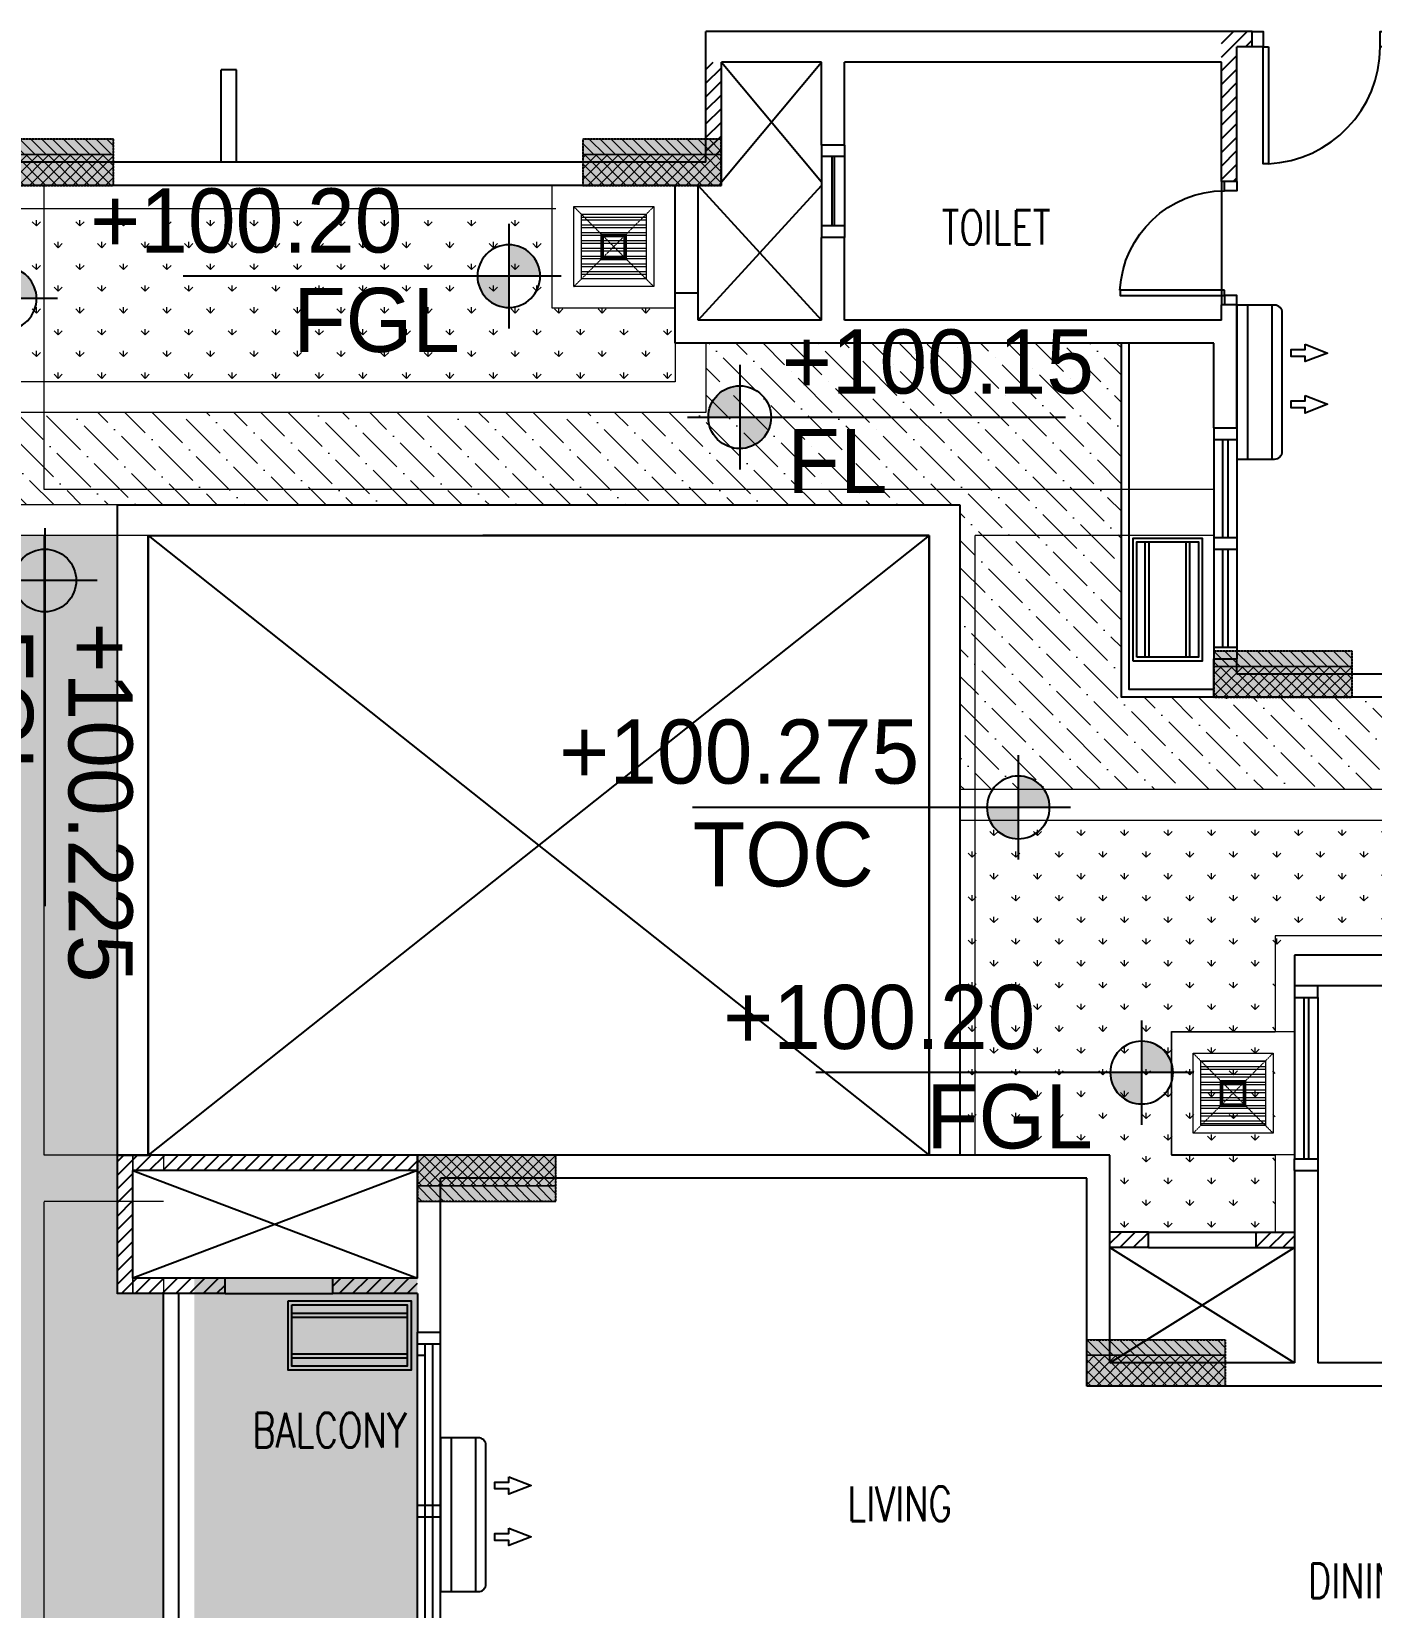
# Model space of a CAD drawing. Header units: millimetres. Extents: x 7964926 to 16080295, y -6277184 to -2986664.
# Drawn here: x 7993103 to 8001811, y -3108648 to -3098410 of the extents above; entities that cross this region are included whole.
import ezdxf

# ---------------------------------------------------------------- set-up
doc = ezdxf.new("R2010")
doc.units = ezdxf.units.MM
doc.header["$LTSCALE"] = 2000
doc.header["$MEASUREMENT"] = 0
for name, pattern in [('( Hidden )', [0.375, 0.25, -0.125]), ('1', [0, 0, 0]), ('DASHED2', [0.375, 0.25, -0.125]), ('HIDDEN', [0.375, 0.25, -0.125])]:
    doc.linetypes.add(name, pattern=pattern)
for name, color, linetype in [('a-ac ledge', 8, 'Continuous'), ('a-AC units', 7, 'Continuous'), ('a-col', 8, 'DASHED2'), ('a-cutout', 8, 'Continuous'), ('a-door', 8, 'Continuous'), ('a-ele 1', 8, 'Continuous'), ('a-hat col', 252, 'Continuous'), ('a-hatch wall', 8, 'Continuous'), ('a-railing', 2, 'Continuous'), ('a-text m', 8, 'Continuous'), ('a-tile drop', 1, 'Continuous'), ('a-wall', 8, 'Continuous'), ('a-window', 8, 'Continuous'), ('L-FL', 7, 'Continuous')]:
    doc.layers.add(name, color=color, linetype=linetype)
for name, color, linetype, lineweight in [('Building block', 7, 'Continuous', 9), ('L - paving', 9, 'Continuous', 5), ('L-CHAMBERS', 50, 'Continuous', 5), ('L-CORECUT', 4, 'Continuous', 5), ('L-ELE 1', 24, 'Continuous', 20), ('L-ELE 2', 30, 'Continuous', 15), ('L-Paver 400x400', 250, '1', 13), ('L-SHRUBS', 96, 'Continuous', 18), ('STR-Balcony', 250, 'Continuous', 15), ('STR-Column', 250, 'Continuous', 15), ('STR-Column Hatch', 250, 'Continuous', 15), ('STR-Podium Beam', 8, 'Continuous', 15), ('STR-RCC Up Stand', 250, 'Continuous', 15)]:
    doc.layers.add(name, color=color, linetype=linetype, lineweight=lineweight)
doc.styles.add('a-100 txt m', font='romans.shx', dxfattribs={"width": 0.75, "height": 300})
doc.styles.add('Century Gothic', font='GOTHIC.TTF')
doc.styles.get("Standard").update_dxf_attribs({"font": 'romans.shx', "width": 0.75})
pattern_1 = [(45, (1286095.437, 166168.526), (-44.1941738, 44.1941738), [])]
pattern_2 = [(0, (5509213.427, -3743671.92), (12.5, 25), [0, -25])]
pattern_3 = [(315, (7496047.237, -587925.35), (35.3553391, 35.3553391), []), (45, (7496047.237, -587925.35), (-35.3553391, 35.3553391), [])]
pattern_4 = [(315, (7499747.237, -587925.35), (35.3553391, 35.3553391), []), (45, (7499747.237, -587925.35), (-35.3553391, 35.3553391), [])]
pattern_5 = [(315, (7498772.237, -594425.35), (35.3553391, 35.3553391), []), (45, (7498772.237, -594425.35), (-35.3553391, 35.3553391), [])]
pattern_6 = [(315, (7503122.237, -595725.35), (35.3553391, 35.3553391), []), (45, (7503122.237, -595725.35), (-35.3553391, 35.3553391), [])]
pattern_7 = [(315, (7503947.237, -591250.35), (35.3553391, 35.3553391), []), (45, (7503947.237, -591250.35), (-35.3553391, 35.3553391), [])]
pattern_8 = [(315, (7604177.187, -601737.335), (35.3553391, 35.3553391), [])]
pattern_9 = [(315, (7612077.187, -605062.335), (35.3553391, 35.3553391), [])]
pattern_10 = [(315, (7607877.267, -601737.335), (35.3553391, 35.3553391), [])]
pattern_11 = [(315, (7606902.187, -608537.335), (35.3553391, 35.3553391), [])]
pattern_12 = [(315, (7611252.187, -609537.335), (35.3553391, 35.3553391), [])]

# ---------------------------------------------------------------- blocks, each defined once
blk = doc.blocks.new('basement - column')
at = {"layer": 'a-hat col'}
h = blk.add_hatch(color=256, dxfattribs=at)
h.dxf.hatch_style = 1
h.paths.add_polyline_path([(5550, -13049), (4800, -13049), (4800, -13349), (5550, -13349)])
h = blk.add_hatch(color=256, dxfattribs=at)
h.dxf.hatch_style = 1
h.paths.add_polyline_path([(9500, -13049), (8600, -13049), (8600, -13349), (9500, -13349)])
h = blk.add_hatch(color=256, dxfattribs=at)
h.dxf.hatch_style = 1
h.paths.add_polyline_path([(13600, -16374), (12700, -16374), (12700, -16674), (13600, -16674)])
h = blk.add_hatch(color=256, dxfattribs=at)
h.dxf.hatch_style = 1
h.paths.add_polyline_path([(8425, -19649), (7525, -19649), (7525, -19949), (8425, -19949)])
h = blk.add_hatch(color=256, dxfattribs=at)
h.dxf.hatch_style = 1
h.paths.add_polyline_path([(11875, -20849), (12775, -20849), (12775, -21149), (11875, -21149)])
at = {"layer": 'a-col', "linetype": 'DASHED2', "ltscale": 0.001}
for points in [[(4800, -13049), (4800, -13349), (5550, -13349), (5550, -13049)], [(8600, -13049), (8600, -13349), (9500, -13349), (9500, -13049)], [(12700, -16374), (12700, -16674), (13600, -16674), (13600, -16374)], [(7525, -19649), (7525, -19949), (8425, -19949), (8425, -19649)], [(11875, -20849), (12775, -20849), (12775, -21149), (11875, -21149)]]:
    blk.add_lwpolyline(points, close=True, dxfattribs=at)
blk = doc.blocks.new('finish lvl')
h = blk.add_hatch(color=256)
edge = h.paths.add_edge_path()
edge.add_ellipse((0.0378, 0.003), major_axis=(-0.0305, 0.0305), ratio=1, start_angle=-45, end_angle=45)
edge.add_line((-0.0053, 0.003), (0.0378, 0.003))
edge.add_line((0.0378, 0.003), (0.0378, 0.0461))
edge = h.paths.add_edge_path()
edge.add_ellipse((0.0378, 0.003), major_axis=(-0.0305, 0.0305), ratio=1, start_angle=135, end_angle=225)
edge.add_line((0.0809, 0.003), (0.0378, 0.003))
edge.add_line((0.0378, 0.003), (0.0378, -0.0401))
for p, q in [((0.0378, 0.0748), (0.0378, -0.0688)), ((-0.034, 0.003), (0.4857, 0.003))]:
    blk.add_line(p, q)
blk.add_ellipse((0.0378, 0.003), major_axis=(-0.0305, 0.0305), ratio=1, start_param=1.570796326794534, end_param=7.85398163397412)
at = {"layer": 'L-FL'}
for tag, p in [('%%P0.00', (0.1256, 0.0357)), ('FIN.LVL.', (0.1075, -0.103))]:
    blk.add_attdef(tag, p, '', height=0.08, dxfattribs=at)
blk = doc.blocks.new('*U161')
blk.add_line((70, 0), (70, 0))
blk.add_lwpolyline([(795, 100), (795, 859), (830, 859), (830, 100)], close=True)
for points in [[(0, 100), (70, 100), (70, 0), (0, 0)], [(900, 0), (830, 0), (830, 100), (900, 100)]]:
    blk.add_lwpolyline(points)
blk.add_arc((830, 100), 760, 92.6396, 180)
blk = doc.blocks.new('*U160')
for points in [[(0, 80), (60, 80), (60, 0), (0, 0)], [(800, 80), (740, 80), (740, 0), (800, 0)]]:
    blk.add_lwpolyline(points)
blk.add_lwpolyline([(95, 0), (95, -679), (60, -679), (60, 0)], close=True)
blk.add_arc((57, 2), 683, 273.153, 359.7973)
blk = doc.blocks.new('sd2400')
for p, q in [((0, 150), (2400, 150)), ((75, 150), (75, 0)), ((1200, 150), (1200, 0)), ((1275, 150), (1275, 0)), ((2250, 150), (2250, 100)), ((2325, 150), (2325, 0)), ((0, 0), (2400, 0)), ((75, 100), (2325, 100)), ((75, 50), (2325, 50)), ((150, 100), (150, 0))]:
    blk.add_line(p, q)
blk = doc.blocks.new('AC ODU')
at = {"color": 8}
for p, q in [((420369, 284087), (421119, 284087)), ((420369, 284062), (421119, 284062)), ((420369, 283822), (421119, 283822)), ((420369, 283797), (421119, 283797))]:
    blk.add_line(p, q, dxfattribs=at)
for points in [[(420344, 284167), (421144, 284167), (421144, 283717), (420344, 283717)], [(420369, 284142), (421119, 284142), (421119, 283742), (420369, 283742)]]:
    blk.add_lwpolyline(points, close=True, dxfattribs=at)
blk = doc.blocks.new('AC IDU')
at = {"color": 8}
for p, q in [((419493, 283872), (419493, 284872)), ((419651, 283872), (419651, 284872))]:
    blk.add_line(p, q, dxfattribs=at)
blk.add_lwpolyline([(419423, 284872), (419668, 284872, -0.414214), (419718, 284822), (419718, 283922, -0.414214), (419668, 283872), (419423, 283872)], format="xyb", close=True, dxfattribs=at)
at = {"color": 252}
for points in [[(419867, 284460), (420012, 284516), (419867, 284573), (419867, 284539), (419776, 284539), (419776, 284494), (419867, 284494)], [(419867, 284126), (420012, 284183), (419867, 284239), (419867, 284205), (419776, 284205), (419776, 284160), (419867, 284160)]]:
    blk.add_lwpolyline(points, close=True, dxfattribs=at)
blk = doc.blocks.new('block 1')
at = {"layer": 'a-hatch wall'}
h = blk.add_hatch(dxfattribs=at)
h.set_pattern_fill('ANSI31', color=256, scale=500)
h.set_pattern_definition(pattern_1)
h.paths.add_polyline_path([(8078519, -2861855), (8078619, -2861855), (8078619, -2861755), (8078419, -2861755), (8078419, -2862730), (8078519, -2862730)])
h = blk.add_hatch(dxfattribs=at)
h.set_pattern_fill('ANSI31', color=256, scale=500)
h.set_pattern_definition(pattern_1)
h.paths.add_polyline_path([(8075169, -2861955), (8075069, -2861955), (8075069, -2862555), (8075169, -2862555)])
h = blk.add_hatch(dxfattribs=at)
h.set_pattern_fill('ANSI31', color=256, scale=500)
h.set_pattern_definition(pattern_1)
h.paths.add_polyline_path([(8071944, -2869855), (8071344, -2869855), (8071344, -2869155), (8073194, -2869155), (8073194, -2869055), (8071244, -2869055), (8071244, -2869955), (8071944, -2869955)])
h = blk.add_hatch(dxfattribs=at)
h.set_pattern_fill('ANSI31', color=256, scale=500)
h.set_pattern_definition(pattern_1)
h.paths.add_polyline_path([(8077944, -2869555), (8077694, -2869555), (8077694, -2869655), (8077944, -2869655)])
h.paths.add_polyline_path([(8078894, -2869555), (8078644, -2869555), (8078644, -2869655), (8078894, -2869655)])
h = blk.add_hatch(dxfattribs=at)
h.set_pattern_fill('ANSI31', color=256, scale=500)
h.set_pattern_definition(pattern_1)
h.paths.add_polyline_path([(8073194, -2869855), (8072644, -2869855), (8072644, -2869955), (8073194, -2869955)])
at = {"layer": 'a-ac ledge'}
for points in [[(8078369, -2866080), (8077769, -2866080), (8077769, -2863780)], [(8078369, -2866030), (8077819, -2866030), (8077819, -2863780)]]:
    blk.add_lwpolyline(points, dxfattribs=at)
at = {"layer": 'a-cutout', "linetype": 'HIDDEN', "ltscale": 1000}
for p, q in [((8075169, -2862731), (8075819, -2861955)), ((8075169, -2861955), (8075819, -2862731)), ((8075019, -2862755), (8075819, -2863630)), ((8075019, -2863630), (8075819, -2862755)), ((8076519, -2865030), (8071444, -2869055)), ((8071444, -2865030), (8076519, -2869055)), ((8073194, -2869155), (8071344, -2869855)), ((8071344, -2869155), (8073194, -2869855)), ((8077694, -2870405), (8078894, -2869655)), ((8077694, -2869655), (8078894, -2870405))]:
    blk.add_line(p, q, dxfattribs=at)
at = {"layer": 'a-door'}
for p, q in [((8074869, -2863455), (8074869, -2862755)), ((8075019, -2863455), (8075019, -2862755))]:
    blk.add_line(p, q, dxfattribs=at)
at = {"layer": 'a-ele 1'}
for p, q in [((8071919, -2862605), (8071919, -2862005)), ((8072019, -2862005), (8071919, -2862005)), ((8072019, -2862605), (8072019, -2862005)), ((8071244, -2869255), (8071244, -2864830)), ((8071244, -2864830), (8076719, -2864830)), ((8076719, -2864830), (8076719, -2869055)), ((8071444, -2865030), (8071444, -2869055)), ((8071444, -2865030), (8073619, -2865030)), ((8071444, -2869055), (8071444, -2865030)), ((8071444, -2865030), (8073619, -2865030)), ((8076519, -2865030), (8073619, -2865030)), ((8073619, -2865030), (8073619, -2865030)), ((8073619, -2865030), (8073619, -2865030)), ((8073619, -2865030), (8076519, -2865030)), ((8076519, -2869055), (8076519, -2865030)), ((8076519, -2865030), (8076519, -2869055)), ((8078569, -2866080), (8078569, -2866080)), ((8071244, -2869055), (8071444, -2869055)), ((8076769, -2869055), (8071444, -2869055)), ((8071244, -2869255), (8071244, -2869255)), ((8077944, -2869555), (8078644, -2869555)), ((8077944, -2869655), (8078644, -2869655)), ((8072644, -2869855), (8071944, -2869855)), ((8071944, -2869955), (8072644, -2869955))]:
    blk.add_line(p, q, dxfattribs=at)
at = {"layer": 'a-railing'}
for p, q in [((8071544, -2872855), (8071544, -2869955)), ((8071644, -2872855), (8071644, -2869955))]:
    blk.add_line(p, q, dxfattribs=at)
at = {"layer": 'a-tile drop', "color": 8}
blk.add_line((8078419, -2862730), (8078419, -2863530), dxfattribs=at)
at = {"layer": 'a-wall'}
for p, q in [((8075069, -2862605), (8075069, -2861755)), ((8078369, -2861755), (8075069, -2861755)), ((8078619, -2861755), (8078369, -2861755)), ((8078619, -2861855), (8078619, -2861755)), ((8078619, -2861855), (8078519, -2861855)), ((8078519, -2862730), (8078519, -2861855)), ((8075169, -2862755), (8075169, -2861955)), ((8075819, -2861955), (8075169, -2861955)), ((8075819, -2862493), (8075819, -2861955)), ((8075969, -2862493), (8075969, -2861955)), ((8078419, -2861955), (8075969, -2861955)), ((8078419, -2862730), (8078419, -2861955)), ((8075969, -2862493), (8075819, -2862493)), ((8075069, -2862605), (8070619, -2862605)), ((8075169, -2862755), (8070469, -2862755)), ((8075019, -2862755), (8074869, -2862755)), ((8075169, -2862755), (8075019, -2862755)), ((8078519, -2862730), (8078419, -2862730)), ((8075819, -2863630), (8075819, -2863093)), ((8075969, -2863093), (8075819, -2863093)), ((8075969, -2863630), (8075969, -2863093)), ((8074869, -2863780), (8074869, -2863455)), ((8075019, -2863455), (8074869, -2863455)), ((8075019, -2863630), (8075019, -2863455)), ((8078419, -2863630), (8078419, -2863530)), ((8078519, -2863530), (8078419, -2863530)), ((8078519, -2864330), (8078519, -2863530)), ((8075819, -2863630), (8075019, -2863630)), ((8078419, -2863630), (8075969, -2863630)), ((8078369, -2863780), (8074869, -2863780)), ((8078369, -2864330), (8078369, -2863780)), ((8078369, -2864330), (8078519, -2864330)), ((8078369, -2866080), (8078369, -2865830)), ((8078369, -2865830), (8078519, -2865830)), ((8078519, -2865930), (8078519, -2865830)), ((8082669, -2865930), (8078519, -2865930)), ((8082769, -2866080), (8078369, -2866080)), ((8083469, -2867755), (8078894, -2867755)), ((8078894, -2867755), (8078894, -2867955)), ((8083319, -2867955), (8078894, -2867955)), ((8071244, -2869955), (8071244, -2869055)), ((8073194, -2869055), (8071244, -2869055)), ((8073194, -2869055), (8071544, -2869055)), ((8077694, -2869055), (8073194, -2869055)), ((8073194, -2869680), (8073194, -2869055)), ((8077694, -2870405), (8077694, -2869055)), ((8071344, -2869855), (8071344, -2869155)), ((8073194, -2869155), (8071344, -2869155)), ((8073194, -2869855), (8073194, -2869155)), ((8077544, -2869205), (8073344, -2869205)), ((8073344, -2869680), (8073344, -2869205)), ((8073344, -2870205), (8073344, -2869205)), ((8077544, -2870555), (8077544, -2869205)), ((8078894, -2869155), (8078894, -2870405)), ((8078894, -2869155), (8079044, -2869155)), ((8079044, -2869155), (8079044, -2870405)), ((8077944, -2869555), (8077694, -2869555)), ((8077944, -2869655), (8077944, -2869555)), ((8078644, -2869655), (8078644, -2869555)), ((8078644, -2869555), (8078894, -2869555)), ((8077944, -2869655), (8077694, -2869655)), ((8078644, -2869655), (8078894, -2869655)), ((8071944, -2869855), (8071344, -2869855)), ((8071944, -2869955), (8071944, -2869855)), ((8073194, -2869855), (8072644, -2869855)), ((8072644, -2869955), (8072644, -2869855)), ((8071944, -2869955), (8071244, -2869955)), ((8073194, -2869955), (8072644, -2869955)), ((8073194, -2869955), (8073194, -2870205)), ((8073194, -2870205), (8073344, -2870205)), ((8078894, -2870405), (8077694, -2870405)), ((8080444, -2870405), (8079044, -2870405)), ((8080444, -2870555), (8077544, -2870555))]:
    blk.add_line(p, q, dxfattribs=at)
at = {"layer": 'a-window'}
for p, q in [((8075819, -2862493), (8075819, -2863093)), ((8075969, -2862568), (8075819, -2862568)), ((8075886, -2862568), (8075886, -2863018)), ((8075901, -2862568), (8075901, -2863018)), ((8075969, -2862493), (8075969, -2863093)), ((8075969, -2863018), (8075819, -2863018)), ((8078369, -2864330), (8078369, -2865830)), ((8078369, -2864405), (8078519, -2864405)), ((8078426, -2864405), (8078426, -2865043)), ((8078461, -2864405), (8078461, -2865043)), ((8078519, -2864330), (8078519, -2865830)), ((8078369, -2865043), (8078519, -2865043)), ((8078369, -2865118), (8078519, -2865118)), ((8078426, -2865118), (8078426, -2865755)), ((8078461, -2865118), (8078461, -2865755)), ((8078369, -2865755), (8078519, -2865755)), ((8078894, -2868030), (8078894, -2869080)), ((8078954, -2868030), (8078954, -2869080)), ((8078984, -2868030), (8078984, -2869080)), ((8079044, -2868030), (8079044, -2869080))]:
    blk.add_line(p, q, dxfattribs=at)
for points in [[(8078894, -2867955), (8078894, -2868030), (8079044, -2868030), (8079044, -2867955)], [(8078894, -2869155), (8078894, -2869080), (8079044, -2869080), (8079044, -2869155)]]:
    blk.add_lwpolyline(points, dxfattribs=at)
at = {"layer": 'a-AC units', "xscale": -1, "rotation": 180}
for p in [(7659096, -2579661), (7653921, -2587019)]:
    blk.add_blockref('AC IDU', p, dxfattribs=at)
at = {"layer": 'a-AC units', "rotation": 90}
blk.add_blockref('AC ODU', (8362011, -3286190), dxfattribs=at)
at = {"layer": 'a-AC units'}
blk.add_blockref('AC ODU', (7652009, -3154169), dxfattribs=at)
at = {"layer": 'a-door'}
for name, p, rotation in [('*U161', (8079519, -2861755), 180), ('sd2400', (8073344, -2872605), 90)]:
    blk.add_blockref(name, p, dxfattribs=dict(at, rotation=rotation))
at = {"layer": 'a-door', "xscale": -1, "rotation": 270}
blk.add_blockref('*U160', (8078439, -2863530), dxfattribs=at)
blk = doc.blocks.new('CHAMBERS')
at = {"layer": 'L-Paver 400x400', "true_color": 0x636466}
h = blk.add_hatch(dxfattribs=at)
h.set_pattern_fill('ANSI32', color=251, scale=135, angle=315)
h.set_pattern_definition([(0, (0.48, 1.42), (1e-14, 50.625), []), (0, (17.355, -15.46), (1e-14, 50.625), [])])
h.paths.add_polyline_path([(7999084, -3148058), (7998664, -3148058), (7998664, -3148478), (7999084, -3148478)])
at = {"layer": 'L-CHAMBERS', "color": 42}
for points in [[(7999274, -3148668), (7998474, -3148668), (7998474, -3147868), (7999274, -3147868)], [(7999134, -3148528), (7998614, -3148528), (7998614, -3148008), (7999134, -3148008)], [(7999084, -3148478), (7998664, -3148478), (7998664, -3148058), (7999084, -3148058)]]:
    blk.add_lwpolyline(points, close=True, dxfattribs=at)
at = {"layer": 'L-Paver 400x400', "color": 251, "linetype": '( Hidden )', "ltscale": 0.005, "true_color": 0x636466}
for p, q in [((7998614, -3148008), (7999134, -3148528)), ((7998614, -3148528), (7999134, -3148008))]:
    blk.add_line(p, q, dxfattribs=at)

msp = doc.modelspace()

# ---------------------------------------------------------------- hatches: boundary and pattern name
at = {"layer": 'L - paving'}
h = msp.add_hatch(dxfattribs=at)
h.set_pattern_fill('ANSI36', color=256, scale=1000, angle=90)
h.set_pattern_definition([(135, (0.13, -1e-05), (-243.067956, 66.2912607), [312.5, -62.5, 0, -62.5])])
h.paths.add_polyline_path([(8000186.1, -3100435), (7997486.1, -3100435), (7997486.1, -3100885), (7992786.1, -3100885), (7992786.1, -3101485), (7992886.3, -3101485), (7999136.3, -3101485), (7999136.3, -3103335), (8005686.3, -3103335), (8005686.3, -3102735), (8004986.2, -3102735), (8001686.2, -3102735), (8001686.2, -3102735), (8000786.2, -3102735), (8000186.3, -3102735)])
at = {"layer": 'L-SHRUBS'}
h = msp.add_hatch(dxfattribs=at)
h.set_pattern_fill('GRASS', color=256, scale=200)
h.paths.add_polyline_path([(7992786.1, -3099560), (7992786.1, -3100685), (7996487.2, -3100685), (7997286.1, -3100685), (7997286.1, -3100207.1), (7996487.2, -3100207.1), (7996487.2, -3099560)])
h = msp.add_hatch(dxfattribs=at)
h.set_pattern_fill('GRASS', color=256, scale=200)
h.paths.add_polyline_path([(7993961.3, -3109941.7), (7993961.3, -3107072.1), (7993961.3, -3106610), (7993661.3, -3106610), (7993661.3, -3101685), (7992786.1, -3101685), (7992786.1, -3123810), (7993661.3, -3123810), (7993661.3, -3122893.3), (7993961.3, -3122893.3), (7993961.3, -3121010), (7993961.3, -3120310), (7993961.3, -3117110), (7993661.3, -3117110), (7993661.3, -3113972.7), (8000886.3, -3113972.7), (8001001.2, -3113972.7), (8001636.3, -3113972.7), (8001636.3, -3113761), (8001636.3, -3113736.7), (8001636.3, -3113310), (7998636.3, -3113310), (7993661.3, -3113310), (7993661.3, -3112405.6), (7993811.2, -3112405.6), (7993811.2, -3112010), (7993811.2, -3111898.1), (7993811.4, -3110447.3), (7993961.7, -3110447.3), (7993961.3, -3109860), (7993961.3, -3109899.3)])
h.paths.add_polyline_path([(7993661.1, -3114760), (7993661.1, -3113972.7), (7992786.1, -3113972.7), (7992786.1, -3114760)], flags=16)
h.paths.add_polyline_path([(7993961.7, -3109648.7), (7993161.7, -3109648.7), (7993161.7, -3110447.3), (7993961.7, -3110447.3)], flags=17)
h.paths.add_polyline_path([(7993161.7, -3120010.6), (7993961.7, -3120010.6), (7993961.7, -3119210.6), (7993161.7, -3119210.6)], flags=16)
h = msp.add_hatch(dxfattribs=at)
h.set_pattern_fill('GRASS', color=256, scale=200)
edge = h.paths.add_edge_path()
edge.add_line((8000111.3, -3105710), (8000111.3, -3106210))
edge.add_line((8000111.3, -3106210), (8001186.1, -3106210))
edge.add_line((8001186.1, -3106210), (8001186.1, -3104410))
edge.add_line((8001311.3, -3104285), (8005686.3, -3104285))
edge.add_line((8005561.2, -3104409.9), (8005561.2, -3103534.9))
edge.add_line((8005561.2, -3103534.9), (7999136.3, -3103535))
edge.add_line((7999136.3, -3103535), (7999136.3, -3105710))
edge.add_line((7999136.3, -3105710), (8000111.3, -3105710))
at = {"layer": 'STR-Balcony', "linetype": 'Continuous'}
h = msp.add_hatch(dxfattribs=at)
h.set_pattern_fill('DOTS', color=256, scale=400, style=0)
h.set_pattern_definition(pattern_2)
h.paths.add_polyline_path([(7995611.1, -3109510), (7994161.1, -3109510), (7994161.1, -3106510), (7995611.1, -3106510)])
h = msp.add_hatch(dxfattribs=at)
h.set_pattern_fill('DOTS', color=256, scale=400, style=0)
h.set_pattern_definition(pattern_2)
h.paths.add_polyline_path([(7995611.1, -3109510), (7994161.1, -3109510), (7994161.1, -3106510), (7995611.1, -3106510)])
at = {"layer": 'STR-Column Hatch'}
h = msp.add_hatch(dxfattribs=at)
h.set_pattern_fill('ANSI31', color=250, scale=400, angle=-90)
h.set_pattern_definition(pattern_8)
h.paths.add_polyline_path([(7992886.1, -3099110), (7992886.1, -3099210), (7993636.1, -3099210), (7993636.1, -3099110)])
h = msp.add_hatch(dxfattribs=at)
h.set_pattern_fill('ANSI31', color=250, scale=400, angle=-90)
h.set_pattern_definition(pattern_8)
h.paths.add_polyline_path([(7992886.1, -3099110), (7992886.1, -3099210), (7993636.1, -3099210), (7993636.1, -3099110)])
h = msp.add_hatch(dxfattribs=at)
h.set_pattern_fill('ANSI31', color=250, scale=400, angle=-90)
h.set_pattern_definition(pattern_10)
h.paths.add_polyline_path([(7996686.1, -3099110), (7996686.1, -3099210), (7997586.1, -3099210), (7997586.1, -3099110)])
h = msp.add_hatch(dxfattribs=at)
h.set_pattern_fill('ANSI31', color=250, scale=400, angle=-90)
h.set_pattern_definition(pattern_10)
h.paths.add_polyline_path([(7996686.1, -3099110), (7996686.1, -3099210), (7997586.1, -3099210), (7997586.1, -3099110)])
h = msp.add_hatch(dxfattribs=at)
h.set_pattern_fill('ANSI37', color=250, scale=400, angle=-90)
h.set_pattern_definition(pattern_3)
h.paths.add_polyline_path([(7992886.1, -3099210), (7992886.1, -3099410), (7993636.1, -3099410), (7993636.1, -3099210)])
h = msp.add_hatch(dxfattribs=at)
h.set_pattern_fill('ANSI37', color=250, scale=400, angle=-90)
h.set_pattern_definition(pattern_3)
h.paths.add_polyline_path([(7992886.1, -3099210), (7992886.1, -3099410), (7993636.1, -3099410), (7993636.1, -3099210)])
h = msp.add_hatch(dxfattribs=at)
h.set_pattern_fill('ANSI37', color=250, scale=400, angle=-90)
h.set_pattern_definition(pattern_4)
h.paths.add_polyline_path([(7996686.1, -3099210), (7996686.1, -3099410), (7997586.1, -3099410), (7997586.1, -3099210)])
h = msp.add_hatch(dxfattribs=at)
h.set_pattern_fill('ANSI37', color=250, scale=400, angle=-90)
h.set_pattern_definition(pattern_4)
h.paths.add_polyline_path([(7996686.1, -3099210), (7996686.1, -3099410), (7997586.1, -3099410), (7997586.1, -3099210)])
h = msp.add_hatch(dxfattribs=at)
h.set_pattern_fill('ANSI31', color=250, scale=400, angle=-90)
h.set_pattern_definition(pattern_9)
h.paths.add_polyline_path([(8000786.1, -3102435), (8000786.1, -3102535), (8001686.1, -3102535), (8001686.1, -3102435)])
h = msp.add_hatch(dxfattribs=at)
h.set_pattern_fill('ANSI31', color=250, scale=400, angle=-90)
h.set_pattern_definition(pattern_9)
h.paths.add_polyline_path([(8000786.1, -3102435), (8000786.1, -3102535), (8001686.1, -3102535), (8001686.1, -3102435)])
h = msp.add_hatch(dxfattribs=at)
h.set_pattern_fill('ANSI37', color=250, scale=400, angle=-90)
h.set_pattern_definition(pattern_7)
h.paths.add_polyline_path([(8000786.1, -3102535), (8000786.1, -3102735), (8001686.1, -3102735), (8001686.1, -3102535)])
h = msp.add_hatch(dxfattribs=at)
h.set_pattern_fill('ANSI37', color=250, scale=400, angle=-90)
h.set_pattern_definition(pattern_7)
h.paths.add_polyline_path([(8000786.1, -3102535), (8000786.1, -3102735), (8001686.1, -3102735), (8001686.1, -3102535)])
h = msp.add_hatch(dxfattribs=at)
h.set_pattern_fill('ANSI37', color=250, scale=400, angle=-90)
h.set_pattern_definition(pattern_5)
h.paths.add_polyline_path([(7995611.1, -3105710), (7995611.1, -3105910), (7996511.1, -3105910), (7996511.1, -3105710)])
h = msp.add_hatch(dxfattribs=at)
h.set_pattern_fill('ANSI37', color=250, scale=400, angle=-90)
h.set_pattern_definition(pattern_5)
h.paths.add_polyline_path([(7995611.1, -3105710), (7995611.1, -3105910), (7996511.1, -3105910), (7996511.1, -3105710)])
h = msp.add_hatch(dxfattribs=at)
h.set_pattern_fill('ANSI31', color=250, scale=400, angle=-90)
h.set_pattern_definition(pattern_11)
h.paths.add_polyline_path([(7995611.1, -3105910), (7995611.1, -3106010), (7996511.1, -3106010), (7996511.1, -3105910)])
h = msp.add_hatch(dxfattribs=at)
h.set_pattern_fill('ANSI31', color=250, scale=400, angle=-90)
h.set_pattern_definition(pattern_11)
h.paths.add_polyline_path([(7995611.1, -3105910), (7995611.1, -3106010), (7996511.1, -3106010), (7996511.1, -3105910)])
h = msp.add_hatch(dxfattribs=at)
h.set_pattern_fill('ANSI31', color=250, scale=400, angle=-90)
h.set_pattern_definition(pattern_12)
h.paths.add_polyline_path([(7999961.1, -3106910), (7999961.1, -3107010), (8000861.1, -3107010), (8000861.1, -3106910)])
h = msp.add_hatch(dxfattribs=at)
h.set_pattern_fill('ANSI31', color=250, scale=400, angle=-90)
h.set_pattern_definition(pattern_12)
h.paths.add_polyline_path([(7999961.1, -3106910), (7999961.1, -3107010), (8000861.1, -3107010), (8000861.1, -3106910)])
h = msp.add_hatch(dxfattribs=at)
h.set_pattern_fill('ANSI37', color=250, scale=400, angle=-90)
h.set_pattern_definition(pattern_6)
h.paths.add_polyline_path([(7999961.1, -3107010), (7999961.1, -3107210), (8000861.1, -3107210), (8000861.1, -3107010)])
h = msp.add_hatch(dxfattribs=at)
h.set_pattern_fill('ANSI37', color=250, scale=400, angle=-90)
h.set_pattern_definition(pattern_6)
h.paths.add_polyline_path([(7999961.1, -3107010), (7999961.1, -3107210), (8000861.1, -3107210), (8000861.1, -3107010)])

# ---------------------------------------------------------------- linework, layer by layer
at = {"layer": 'L-CORECUT', "const_width": 25}
for points in [[(7996811.3, -3099735), (7996961.3, -3099735), (7996961.3, -3099885), (7996811.3, -3099885)], [(8000836.1, -3105235), (8000986.1, -3105235), (8000986.1, -3105385), (8000836.1, -3105385)]]:
    msp.add_lwpolyline(points, close=True, dxfattribs=at)
at = {"layer": 'L-ELE 1'}
for p, q in [((7993661.3, -3101485), (7992586.1, -3101485)), ((7993661.3, -3101685), (7992786.1, -3101685)), ((8005686.3, -3103535), (7999136.3, -3103535))]:
    msp.add_line(p, q, dxfattribs=at)
msp.add_lwpolyline([(7997486.1, -3100435), (7997486.1, -3100885), (7992586.1, -3100885), (7992586.1, -3099410)], dxfattribs=at)
at = {"layer": 'L-ELE 2'}
for p, q in [((7993661.3, -3101685), (7992786.1, -3101685)), ((8005686.3, -3103335), (7999136.3, -3103335))]:
    msp.add_line(p, q, dxfattribs=at)
for points in [[(7997286.1, -3100435), (7997286.1, -3100685), (7992786.1, -3100685), (7992786.1, -3099410)], [(7992786.1, -3099560), (7996511.3, -3099560)], [(8005561.3, -3103534.9), (8005561.1, -3104285), (8001186.1, -3104285), (8001186.1, -3104910), (8000511.1, -3104910), (8000511.1, -3105710), (8001186.1, -3105710), (8001186.1, -3106210)]]:
    msp.add_lwpolyline(points, dxfattribs=at)
at = {"layer": 'STR-Column', "color": 8}
for points in [[(7992886.1, -3099110), (7992886.1, -3099210), (7993636.1, -3099210), (7993636.1, -3099110)], [(7992886.1, -3099110), (7992886.1, -3099210), (7993636.1, -3099210), (7993636.1, -3099110)], [(7996686.1, -3099110), (7996686.1, -3099210), (7997586.1, -3099210), (7997586.1, -3099110)], [(7996686.1, -3099110), (7996686.1, -3099210), (7997586.1, -3099210), (7997586.1, -3099110)], [(7992886.1, -3099210), (7992886.1, -3099410), (7993636.1, -3099410), (7993636.1, -3099210)], [(7992886.1, -3099210), (7992886.1, -3099410), (7993636.1, -3099410), (7993636.1, -3099210)], [(7996686.1, -3099210), (7996686.1, -3099410), (7997586.1, -3099410), (7997586.1, -3099210)], [(7996686.1, -3099210), (7996686.1, -3099410), (7997586.1, -3099410), (7997586.1, -3099210)], [(8000786.1, -3102435), (8000786.1, -3102535), (8001686.1, -3102535), (8001686.1, -3102435)], [(8000786.1, -3102435), (8000786.1, -3102535), (8001686.1, -3102535), (8001686.1, -3102435)], [(8000786.1, -3102535), (8000786.1, -3102735), (8001686.1, -3102735), (8001686.1, -3102535)], [(8000786.1, -3102535), (8000786.1, -3102735), (8001686.1, -3102735), (8001686.1, -3102535)], [(7995611.1, -3105710), (7995611.1, -3105910), (7996511.1, -3105910), (7996511.1, -3105710)], [(7995611.1, -3105710), (7995611.1, -3105910), (7996511.1, -3105910), (7996511.1, -3105710)], [(7995611.1, -3105910), (7995611.1, -3106010), (7996511.1, -3106010), (7996511.1, -3105910)], [(7995611.1, -3105910), (7995611.1, -3106010), (7996511.1, -3106010), (7996511.1, -3105910)], [(7999961.1, -3106910), (7999961.1, -3107010), (8000861.1, -3107010), (8000861.1, -3106910)], [(7999961.1, -3106910), (7999961.1, -3107010), (8000861.1, -3107010), (8000861.1, -3106910)], [(7999961.1, -3107010), (7999961.1, -3107210), (8000861.1, -3107210), (8000861.1, -3107010)], [(7999961.1, -3107010), (7999961.1, -3107210), (8000861.1, -3107210), (8000861.1, -3107010)]]:
    msp.add_lwpolyline(points, close=True, dxfattribs=at)
at = {"layer": 'STR-Podium Beam', "linetype": 'HIDDEN', "lineweight": 5, "ltscale": 0.005}
for p, q in [((7993186.1, -3101385), (7993186.1, -3099410)), ((7993186.1, -3101385), (7993186.1, -3099410)), ((8000786.1, -3101385), (7993186.1, -3101385)), ((8000786.1, -3101385), (7993186.1, -3101385)), ((7993186.1, -3105710), (7993186.1, -3101685)), ((7993861.1, -3101685), (7993186.1, -3101685)), ((7993186.1, -3105710), (7993186.1, -3101685)), ((7993861.1, -3101685), (7993186.1, -3101685)), ((7998936.1, -3101685), (7993861.1, -3101685)), ((7993861.1, -3105710), (7993861.1, -3101685)), ((7998936.1, -3101685), (7993861.1, -3101685)), ((7993861.1, -3105710), (7993861.1, -3101685)), ((7998936.1, -3105710), (7998936.1, -3101685)), ((7998936.1, -3105710), (7998936.1, -3101685)), ((8000786.1, -3101685), (7999236.1, -3101685)), ((7999236.1, -3105710), (7999236.1, -3101685)), ((8000786.1, -3101685), (7999236.1, -3101685)), ((7999236.1, -3105710), (7999236.1, -3101685)), ((7993961.1, -3105710), (7993186.1, -3105710)), ((7993961.1, -3105710), (7993186.1, -3105710)), ((7993186.1, -3109510), (7993186.1, -3106010)), ((7993961.1, -3106010), (7993186.1, -3106010)), ((7993186.1, -3109510), (7993186.1, -3106010)), ((7993961.1, -3106010), (7993186.1, -3106010))]:
    msp.add_line(p, q, dxfattribs=at)
at = {"layer": 'STR-RCC Up Stand'}
for points in [[(7993661.1, -3105710), (7993761.1, -3105710), (7993761.1, -3106610), (7993661.1, -3106610)], [(7993661.1, -3105710), (7993761.1, -3105710), (7993761.1, -3106610), (7993661.1, -3106610)], [(7993961.1, -3105810), (7993761.1, -3105810), (7993761.1, -3105710), (7993961.1, -3105710)], [(7993961.1, -3105810), (7993761.1, -3105810), (7993761.1, -3105710), (7993961.1, -3105710)], [(7993761.1, -3106510), (7993961.1, -3106510), (7993961.1, -3106610), (7993761.1, -3106610)], [(7993761.1, -3106510), (7993961.1, -3106510), (7993961.1, -3106610), (7993761.1, -3106610)]]:
    msp.add_lwpolyline(points, close=True, dxfattribs=at)

# ---------------------------------------------------------------- block references
at = {"layer": 'Building block', "color": 8}
msp.add_blockref('block 1', (-77582.6, -236654.6), dxfattribs=at)
at = {"layer": 'L-CHAMBERS', "color": 8}
for p in [(-1987, 48460.6), (2037.9, 42960.6), (2037.9, 42960.6)]:
    msp.add_blockref('CHAMBERS', p, dxfattribs=at)
at = {"layer": 'L-FL', "ltscale": 0.5}
ref = msp.add_blockref('finish lvl', (7996383.6, -3100013.7), dxfattribs=dict(at, xscale=-4725.606725092182, yscale=4725.606725092182, zscale=4725.606725092182, rotation=359.9997894630317))
ref.add_attrib('FIN.LVL.', 'FGL', (7994804.5, -3100491.8, 0), dxfattribs={"ltscale": 0.5, "height": 416.57, "rotation": 359.99979, "style": 'Century Gothic'})
ref.add_attrib('%%P0.00', '+100.20', (7993484.6, -3099845.9), dxfattribs={"ltscale": 0.5, "height": 416.57, "rotation": 359.99979, "style": 'Century Gothic'})
ref = msp.add_blockref('finish lvl', (7993111.2, -3100159.5), dxfattribs=dict(at, xscale=-4725.606725092182, yscale=4725.606725092182, zscale=4725.606725092182, rotation=359.9997894630317))
ref.add_attrib('FIN.LVL.', 'FGL', (7991532.1, -3100637.6, 0), dxfattribs={"ltscale": 0.5, "height": 416.57, "rotation": 359.99979, "style": 'Century Gothic'})
ref.add_attrib('%%P0.00', '+100.225', (7990212.3, -3099991.7), dxfattribs={"ltscale": 0.5, "height": 416.57, "rotation": 359.99979, "style": 'Century Gothic'})
ref = msp.add_blockref('finish lvl', (7997527, -3100929.8), dxfattribs=dict(at, xscale=4725.606725092182, yscale=4725.606725092182, zscale=4725.606725092182, rotation=0.0002105369682425805))
ref.add_attrib('FIN.LVL.', 'FL', (7998015.8, -3101407.9, 0), dxfattribs={"ltscale": 0.5, "height": 416.57, "rotation": 0.00021, "style": 'Century Gothic'})
ref.add_attrib('%%P0.00', '+100.15', (7997978.4, -3100762), dxfattribs={"ltscale": 0.5, "height": 416.57, "rotation": 0.00021, "style": 'Century Gothic'})
ref = msp.add_blockref('finish lvl', (7993176, -3101797.9), dxfattribs=dict(at, xscale=4725.606725092182, yscale=4725.606725092182, zscale=4725.606725092182, rotation=270.0002105369682))
ref.add_attrib('FIN.LVL.', 'FGL', (7992697.9, -3102286.7, 0), dxfattribs={"ltscale": 0.5, "height": 416.57, "rotation": 270.00021, "style": 'Century Gothic'})
ref.add_attrib('%%P0.00', '+100.225', (7993343.8, -3102249.2), dxfattribs={"ltscale": 0.5, "height": 416.57, "rotation": 270.00021, "style": 'Century Gothic'})
ref = msp.add_blockref('finish lvl', (7999694.4, -3103465), dxfattribs=dict(at, xscale=-4725.606725092182, yscale=4725.606725092182, zscale=4725.606725092182, rotation=0.0002105370784111216))
ref.add_attrib('FIN.LVL.', 'TOC', (7997401, -3103963.5, 0), dxfattribs={"ltscale": 0.5, "height": 416.57, "rotation": 0.00021, "style": 'Century Gothic'})
ref.add_attrib('%%P0.00', '+100.275', (7996533, -3103296), dxfattribs={"ltscale": 0.5, "height": 416.57, "rotation": 0.00021, "style": 'Century Gothic'})
ref = msp.add_blockref('finish lvl', (8000496.2, -3105187.8), dxfattribs=dict(at, xscale=-4725.606725092182, yscale=4725.606725092182, zscale=4725.606725092182, rotation=359.9997894630317))
ref.add_attrib('FIN.LVL.', 'FGL', (7998917.1, -3105665.9, 0), dxfattribs={"ltscale": 0.5, "height": 416.57, "rotation": 359.99979, "style": 'Century Gothic'})
ref.add_attrib('%%P0.00', '+100.20', (7997597.2, -3105020), dxfattribs={"ltscale": 0.5, "height": 416.57, "rotation": 359.99979, "style": 'Century Gothic'})
at = {"layer": 'STR-Column', "ltscale": 1000}
msp.add_blockref('basement - column', (7988086.1, -3086060.7), dxfattribs=at)

# ---------------------------------------------------------------- texts
at = {"layer": 'a-text m', "char_height": 225, "style": 'a-100 txt m'}
for s, insert, attachment_point in [('TOILET', (7999017.3, -3099569.7), 1), ('BALCONY', (7995543.3, -3107383.2), 3), ('LIVING', (7999085, -3107861.8), 3), ('DINING', (8002135.8, -3108362), 3)]:
    msp.add_mtext_dynamic_manual_height_columns(s, width=2510.623, gutter_width=1, heights=[0], dxfattribs=dict(at, insert=insert, attachment_point=attachment_point))

doc.saveas('drawing.dxf')
